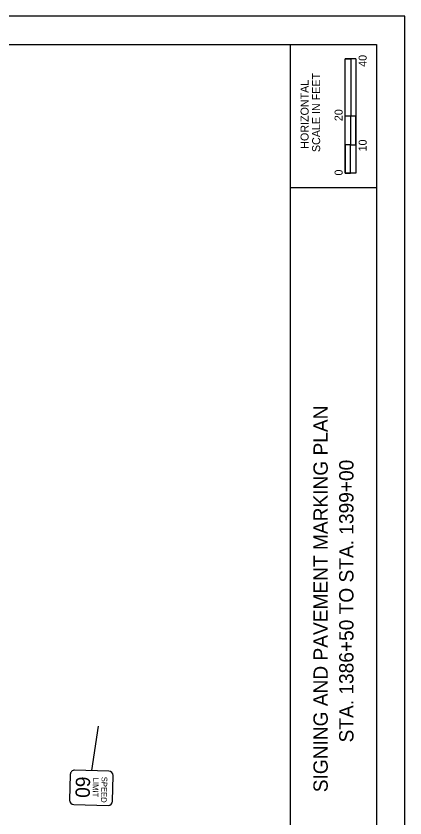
# Model space of a CAD drawing. Extents: x -0.2 to 34, y 0 to 22.
# Drawn here: x 27.2 to 34, y 7.98 to 22 of the extents above; entities that cross this region are included whole.
import ezdxf

# ---------------------------------------------------------------- set-up
doc = ezdxf.new("R2010")
doc.units = 0
for name, color, linetype in [('SC_Scratch1', 7, 'Continuous'), ('SH_Border', 7, 'Continuous'), ('SH_Cut_Line', 7, 'Continuous'), ('SH_Data', 7, 'Continuous')]:
    doc.layers.add(name, color=color, linetype=linetype)

msp = doc.modelspace()

# ---------------------------------------------------------------- linework, layer by layer
at = {"layer": 'SC_Scratch1'}
msp.add_line((28.524, 8.805), (28.64, 9.584), dxfattribs=at)
for points in [[(28.148, 8.739), (28.136, 8.289)], [(28.824, 8.797), (28.224, 8.812)], [(28.886, 8.27), (28.897, 8.72)], [(28.209, 8.213), (28.809, 8.197)]]:
    msp.add_lwpolyline(points, dxfattribs=at)
for centre, start, end in [((28.223, 8.737), 88.5283, 178.5283), ((28.822, 8.722), 358.5283, 88.5283), ((28.211, 8.288), 178.5283, 268.5283), ((28.811, 8.272), 268.5283, 358.5283)]:
    msp.add_arc(centre, 0.075, start, end, dxfattribs=at)
at = {"layer": 'SH_Border'}
for p, q in [((32, 0.5), (32, 21.5)), ((32, 19), (33.5, 19))]:
    msp.add_line(p, q, dxfattribs=at)
msp.add_lwpolyline([(1.5, 21.5), (33.5, 21.5), (33.5, 0.5), (1.5, 0.5)], close=True, dxfattribs=at)
at = {"layer": 'SH_Cut_Line'}
msp.add_lwpolyline([(0, 0), (34, 0), (34, 22), (0, 22)], close=True, dxfattribs=at)
at = {"layer": 'SH_Data'}
for p, q in [((32.957, 19.25), (32.957, 21.25)), ((33.144, 21.25), (32.957, 21.25)), ((32.957, 20.25), (32.957, 21.25)), ((32.957, 21.25), (33.05, 21.25)), ((33.05, 21.25), (33.051, 21.25)), ((33.051, 21.25), (33.051, 20.25)), ((33.144, 21.25), (33.144, 19.25)), ((33.051, 20.25), (32.957, 20.25)), ((33.143, 20.25), (33.05, 20.25)), ((33.05, 20.25), (33.05, 19.75)), ((33.143, 19.75), (33.143, 20.25)), ((33.05, 19.75), (32.957, 19.75)), ((32.957, 19.75), (32.957, 19.25)), ((33.05, 19.25), (33.05, 19.75)), ((33.05, 19.75), (33.143, 19.75)), ((33.144, 19.25), (32.957, 19.25)), ((32.957, 19.25), (33.05, 19.25))]:
    msp.add_line(p, q, dxfattribs=at)

# ---------------------------------------------------------------- texts
at = {"layer": 'SC_Scratch1'}
for s, height, p in [('60', 0.25, (28.247, 8.705)), ('LIMIT', 0.1, (28.546, 8.682)), ('SPEED', 0.1, (28.697, 8.699))]:
    msp.add_text(s, height=height, rotation=268.5283, dxfattribs=at).set_placement(p)
at = {"layer": 'SH_Data'}
for s, height, p in [('40', 0.14, (33.33, 21.112)), ('SCALE IN FEET', 0.14, (32.517, 19.621)), ('HORIZONTAL', 0.14, (32.315, 19.679)), ('20', 0.14, (32.91, 20.162)), ('10', 0.14, (33.33, 19.633)), ('0', 0.14, (32.91, 19.211)), ('SIGNING AND PAVEMENT MARKING PLAN ', 0.25, (32.65, 8.427)), ('STA. 1386+50 TO STA. 1399+00', 0.25, (33.1, 9.298))]:
    msp.add_text(s, height=height, rotation=90, dxfattribs=at).set_placement(p)

doc.saveas('drawing.dxf')
